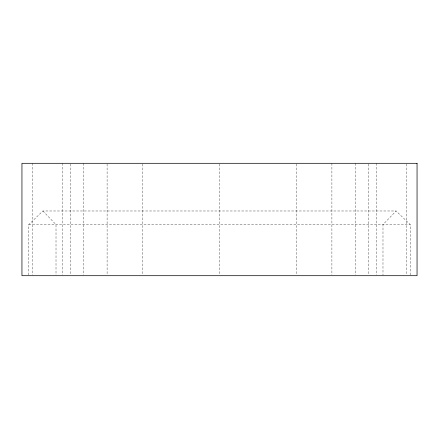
<?xml version="1.0" encoding="UTF-8"?>
<svg xmlns="http://www.w3.org/2000/svg" width="439" height="439" viewBox="0 0 439 439"><rect width="100%" height="100%" fill="white"/><g stroke="black" fill="none" stroke-linecap="round" stroke-linejoin="round"><path stroke-width="0.33" stroke-dasharray="2.19 1.65" d="M410.24 275.017L410.24 224.609L396.104 210.983L382.989 224.609L382.989 275.017M28.76 275.017L28.76 224.609L42.896 210.983L396.104 210.983M28.76 224.609L410.24 224.609M42.896 210.983L56.011 224.609L56.011 275.017M406.832 163.988L406.832 275.012M376.179 163.303L376.179 275.012M368.431 163.988L368.431 275.012M355.744 163.303L355.744 275.012M331.9 163.303L331.9 275.012M296.265 163.988L296.265 275.012M219.5 163.988L219.5 275.012M142.735 163.988L142.735 275.012M107.1 163.988L107.1 275.012M83.256 163.303L83.256 275.012M70.569 163.988L70.569 275.012M62.821 163.303L62.821 275.012M32.168 163.303L32.168 275.012"/><path stroke-width="0.66" d="M417.05 163.303L21.95 163.303L21.95 275.697L417.05 275.697L417.05 163.303"/></g></svg>
